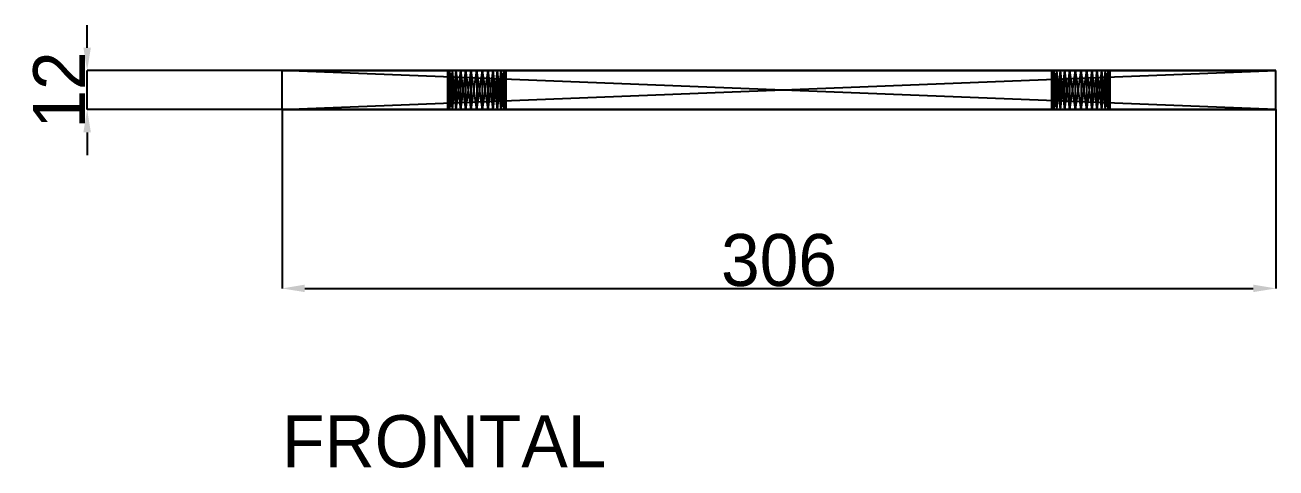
# Model space of a CAD drawing. Header units: millimetres. Extents: x -79 to 41330, y -75911 to 371.
# Drawn here: x 1732.9 to 2118, y -65461.1 to -65324.9 of the extents above; entities that cross this region are included whole.
import ezdxf

# ---------------------------------------------------------------- set-up
doc = ezdxf.new("R2010")
doc.units = ezdxf.units.MM
for name, color, linetype in [('R17_COTAS_P', 1, 'Continuous'), ('R17_PIEZAS_P', 3, 'Continuous'), ('R17_TEXTOS', 7, 'Continuous')]:
    doc.layers.add(name, color=color, linetype=linetype)
doc.dimstyles.get("Standard").update_dxf_attribs({"dimtxt": 2.5, "dimasz": 2.5, "dimexe": 1.25, "dimexo": 0.625, "dimtad": 1, "dimcen": 2.5, "dimazin": 3, "dimtfac": 1, "dimtmove": 0, "dimatfit": 3})

# ---------------------------------------------------------------- blocks, each defined once
blk = doc.blocks.new('_CLOSEDFILLED')
at = {"color": 0, "linetype": 'BYBLOCK'}
blk.add_solid([(-1, 0.164), (0, 0), (-1, -0.164)], dxfattribs=at)
blk = doc.blocks.new('*D307')
for p, q in [((1812, -65350.86), (1812, -65405.86)), ((2118, -65350.86), (2118, -65405.86)), ((1819, -65405.86), (2111, -65405.86))]:
    blk.add_line(p, q)
at = {"layer": 'Defpoints'}
for p in [(1812, -65350.86), (2118, -65350.86), (1812, -65405.86)]:
    blk.add_point(p, dxfattribs=at)
at = {"layer": 'R17_COTAS_P', "xscale": 7, "yscale": 7, "rotation": 180}
blk.add_blockref('_CLOSEDFILLED', (1812, -65405.86), dxfattribs=at)
at = {"layer": 'R17_COTAS_P', "xscale": 7, "yscale": 7}
blk.add_blockref('_CLOSEDFILLED', (2118, -65405.86), dxfattribs=at)
at = {"layer": 'R17_COTAS_P', "insert": (1965, -65397.23), "char_height": 16, "attachment_point": 5}
blk.add_mtext('306', dxfattribs=at)
blk = doc.blocks.new('*D308')
for p, q in [((1752, -65331.86), (1752, -65324.86)), ((1812, -65338.86), (1752, -65338.86)), ((1752, -65350.86), (1752, -65338.86)), ((1812, -65350.86), (1752, -65350.86)), ((1752, -65357.86), (1752, -65364.86))]:
    blk.add_line(p, q)
at = {"layer": 'Defpoints'}
for p in [(1812, -65338.86), (1752, -65350.86), (1812, -65350.86)]:
    blk.add_point(p, dxfattribs=at)
at = {"layer": 'R17_COTAS_P', "xscale": 7, "yscale": 7}
for p, rotation in [((1752, -65338.86), 270), ((1752, -65350.86), 90)]:
    blk.add_blockref('_CLOSEDFILLED', p, dxfattribs=dict(at, rotation=rotation))
at = {"layer": 'R17_COTAS_P', "insert": (1743.38, -65344.86), "char_height": 16, "attachment_point": 5, "rotation": 90}
blk.add_mtext('12', dxfattribs=at)

msp = doc.modelspace()

# ---------------------------------------------------------------- linework, layer by layer
at = {"layer": 'R17_PIEZAS_P'}
for p, q in [((2058, -65338.859), (1812, -65338.859)), ((1812, -65338.859), (2056.244, -65338.859)), ((1812, -65338.859), (1872, -65338.859)), ((1873.756, -65338.859), (1812, -65338.859)), ((1812, -65338.859), (1870.244, -65338.859)), ((2118, -65338.859), (1812, -65338.859)), ((1812, -65338.859), (2054.556, -65338.859)), ((1875.444, -65338.859), (1812, -65338.859)), ((1812, -65338.859), (1868.556, -65338.859)), ((1812, -65338.859), (2053, -65338.859)), ((1877, -65338.859), (1812, -65338.859)), ((1812, -65338.859), (1867, -65338.859)), ((1812, -65338.859), (2051.636, -65338.859)), ((1812, -65338.859), (1865.636, -65338.859)), ((1812, -65338.859), (2050.517, -65338.859)), ((1812, -65338.859), (1864.517, -65338.859)), ((1812, -65338.859), (2049.685, -65338.859)), ((1812, -65338.859), (1863.685, -65338.859)), ((1812, -65338.859), (2049.173, -65338.859)), ((1812, -65338.859), (1863.173, -65338.859)), ((1812, -65338.859), (2049, -65338.859)), ((1812, -65338.859), (1863, -65338.859)), ((2059.756, -65338.859), (1812, -65338.859)), ((1812, -65350.859), (1812, -65338.859)), ((2118, -65350.859), (1812, -65338.859)), ((1812, -65350.859), (2118, -65338.859)), ((1863, -65338.859), (1863.173, -65338.859)), ((1872, -65338.859), (1863, -65338.859)), ((1870.244, -65338.859), (1863, -65338.859)), ((1868.556, -65338.859), (1863, -65338.859)), ((1867, -65338.859), (1863, -65338.859)), ((1865.636, -65338.859), (1863, -65338.859)), ((1864.517, -65338.859), (1863, -65338.859)), ((1863, -65350.859), (1863.173, -65338.859)), ((1863, -65350.859), (1863, -65338.859)), ((1863.173, -65350.859), (1863, -65338.859)), ((1863.173, -65338.859), (1863.685, -65338.859)), ((1872, -65338.859), (1863.173, -65338.859)), ((1863.173, -65350.859), (1863.685, -65338.859)), ((1863.173, -65350.859), (1863.173, -65338.859)), ((1863.685, -65350.859), (1863.173, -65338.859)), ((1863.685, -65338.859), (1864.517, -65338.859)), ((1872, -65338.859), (1863.685, -65338.859)), ((1863.685, -65350.859), (1864.517, -65338.859)), ((1863.685, -65350.859), (1863.685, -65338.859)), ((1864.517, -65350.859), (1863.685, -65338.859)), ((1864.517, -65338.859), (1865.636, -65338.859)), ((1872, -65338.859), (1864.517, -65338.859)), ((1864.517, -65350.859), (1865.636, -65338.859)), ((1864.517, -65350.859), (1864.517, -65338.859)), ((1865.636, -65350.859), (1864.517, -65338.859)), ((1865.636, -65338.859), (1867, -65338.859)), ((1872, -65338.859), (1865.636, -65338.859)), ((1865.636, -65350.859), (1867, -65338.859)), ((1865.636, -65350.859), (1865.636, -65338.859)), ((1867, -65350.859), (1865.636, -65338.859)), ((1867, -65338.859), (1868.556, -65338.859)), ((1872, -65338.859), (1867, -65338.859)), ((1867, -65350.859), (1868.556, -65338.859)), ((1867, -65350.859), (1867, -65338.859)), ((1868.556, -65350.859), (1867, -65338.859)), ((1868.556, -65338.859), (1870.244, -65338.859)), ((1872, -65338.859), (1868.556, -65338.859)), ((1868.556, -65350.859), (1870.244, -65338.859)), ((1868.556, -65350.859), (1868.556, -65338.859)), ((1870.244, -65350.859), (1868.556, -65338.859)), ((1870.244, -65338.859), (1872, -65338.859)), ((1870.244, -65350.859), (1872, -65338.859)), ((1870.244, -65350.859), (1870.244, -65338.859)), ((1872, -65350.859), (1870.244, -65338.859)), ((1872, -65338.859), (1873.756, -65338.859)), ((1872, -65338.859), (1875.444, -65338.859)), ((1872, -65338.859), (1877, -65338.859)), ((1872, -65338.859), (1878.364, -65338.859)), ((1872, -65338.859), (1879.483, -65338.859)), ((1872, -65338.859), (1880.315, -65338.859)), ((1872, -65338.859), (1880.827, -65338.859)), ((1872, -65338.859), (1881, -65338.859)), ((1872, -65338.859), (1872, -65350.859)), ((1873.756, -65350.859), (1872, -65338.859)), ((1872, -65350.859), (1873.756, -65338.859)), ((1873.756, -65338.859), (1875.444, -65338.859)), ((1873.756, -65338.859), (1881, -65338.859)), ((1873.756, -65350.859), (1873.756, -65338.859)), ((1875.444, -65350.859), (1873.756, -65338.859)), ((1873.756, -65350.859), (1875.444, -65338.859)), ((1875.444, -65338.859), (1877, -65338.859)), ((1875.444, -65338.859), (1881, -65338.859)), ((1875.444, -65350.859), (1875.444, -65338.859)), ((1877, -65350.859), (1875.444, -65338.859)), ((1875.444, -65350.859), (1877, -65338.859)), ((1878.364, -65338.859), (1877, -65338.859)), ((1877, -65338.859), (1881, -65338.859)), ((1877, -65338.859), (2051.636, -65338.859)), ((2058, -65338.859), (1877, -65338.859)), ((1877, -65350.859), (1877, -65338.859)), ((1878.364, -65350.859), (1877, -65338.859)), ((1877, -65350.859), (1878.364, -65338.859)), ((1879.483, -65338.859), (1878.364, -65338.859)), ((1878.364, -65338.859), (1881, -65338.859)), ((1878.364, -65338.859), (2051.636, -65338.859)), ((1878.364, -65338.859), (2049, -65338.859)), ((1878.364, -65338.859), (2049.173, -65338.859)), ((1878.364, -65338.859), (2049.685, -65338.859)), ((1878.364, -65338.859), (2050.517, -65338.859)), ((2058, -65338.859), (1878.364, -65338.859)), ((1878.364, -65350.859), (1878.364, -65338.859)), ((1879.483, -65350.859), (1878.364, -65338.859)), ((1878.364, -65350.859), (1879.483, -65338.859)), ((1880.315, -65338.859), (1879.483, -65338.859)), ((1879.483, -65338.859), (1881, -65338.859)), ((1879.483, -65338.859), (2051.636, -65338.859)), ((2058, -65338.859), (1879.483, -65338.859)), ((1879.483, -65350.859), (1879.483, -65338.859)), ((1880.315, -65350.859), (1879.483, -65338.859)), ((1879.483, -65350.859), (1880.315, -65338.859)), ((1880.827, -65338.859), (1880.315, -65338.859)), ((1880.315, -65338.859), (1881, -65338.859)), ((1880.315, -65338.859), (2051.636, -65338.859)), ((2058, -65338.859), (1880.315, -65338.859)), ((1880.315, -65350.859), (1880.315, -65338.859)), ((1880.827, -65350.859), (1880.315, -65338.859)), ((1880.315, -65350.859), (1880.827, -65338.859)), ((1881, -65338.859), (1880.827, -65338.859)), ((1880.827, -65338.859), (2051.636, -65338.859)), ((1880.827, -65338.859), (2058, -65338.859)), ((1880.827, -65350.859), (1880.827, -65338.859)), ((1881, -65350.859), (1880.827, -65338.859)), ((1880.827, -65350.859), (1881, -65338.859)), ((1881, -65338.859), (2051.636, -65338.859)), ((1881, -65338.859), (2053, -65338.859)), ((1881, -65338.859), (2054.556, -65338.859)), ((1881, -65338.859), (2056.244, -65338.859)), ((1881, -65338.859), (2058, -65338.859)), ((1881, -65350.859), (1881, -65338.859)), ((2049, -65338.859), (2049.173, -65338.859)), ((2058, -65338.859), (2049, -65338.859)), ((2056.244, -65338.859), (2049, -65338.859)), ((2054.556, -65338.859), (2049, -65338.859)), ((2053, -65338.859), (2049, -65338.859)), ((2051.636, -65338.859), (2049, -65338.859)), ((2049, -65350.859), (2049.173, -65338.859)), ((2049, -65350.859), (2049, -65338.859)), ((2049.173, -65350.859), (2049, -65338.859)), ((2049.173, -65338.859), (2049.685, -65338.859)), ((2058, -65338.859), (2049.173, -65338.859)), ((2049.173, -65350.859), (2049.685, -65338.859)), ((2049.173, -65350.859), (2049.173, -65338.859)), ((2049.685, -65350.859), (2049.173, -65338.859)), ((2049.685, -65338.859), (2050.517, -65338.859)), ((2058, -65338.859), (2049.685, -65338.859)), ((2049.685, -65350.859), (2050.517, -65338.859)), ((2049.685, -65350.859), (2049.685, -65338.859)), ((2050.517, -65350.859), (2049.685, -65338.859)), ((2050.517, -65338.859), (2051.636, -65338.859)), ((2058, -65338.859), (2050.517, -65338.859)), ((2050.517, -65350.859), (2051.636, -65338.859)), ((2050.517, -65350.859), (2050.517, -65338.859)), ((2051.636, -65350.859), (2050.517, -65338.859)), ((2051.636, -65338.859), (2053, -65338.859)), ((2058, -65338.859), (2051.636, -65338.859)), ((2051.636, -65350.859), (2053, -65338.859)), ((2051.636, -65350.859), (2051.636, -65338.859)), ((2053, -65350.859), (2051.636, -65338.859)), ((2053, -65338.859), (2054.556, -65338.859)), ((2058, -65338.859), (2053, -65338.859)), ((2053, -65350.859), (2054.556, -65338.859)), ((2053, -65350.859), (2053, -65338.859)), ((2054.556, -65350.859), (2053, -65338.859)), ((2054.556, -65338.859), (2056.244, -65338.859)), ((2058, -65338.859), (2054.556, -65338.859)), ((2054.556, -65350.859), (2056.244, -65338.859)), ((2054.556, -65350.859), (2054.556, -65338.859)), ((2056.244, -65350.859), (2054.556, -65338.859)), ((2056.244, -65338.859), (2058, -65338.859)), ((2056.244, -65350.859), (2058, -65338.859)), ((2056.244, -65350.859), (2056.244, -65338.859)), ((2058, -65350.859), (2056.244, -65338.859)), ((2058, -65338.859), (2059.756, -65338.859)), ((2058, -65338.859), (2118, -65338.859)), ((2058, -65338.859), (2058, -65350.859)), ((2059.756, -65350.859), (2058, -65338.859)), ((2058, -65350.859), (2059.756, -65338.859)), ((2059.756, -65338.859), (2118, -65338.859)), ((2061.444, -65338.859), (2059.756, -65338.859)), ((2059.756, -65338.859), (2063, -65338.859)), ((2059.756, -65338.859), (2064.364, -65338.859)), ((2059.756, -65338.859), (2065.483, -65338.859)), ((2059.756, -65338.859), (2066.315, -65338.859)), ((2059.756, -65338.859), (2066.827, -65338.859)), ((2059.756, -65338.859), (2067, -65338.859)), ((2059.756, -65350.859), (2059.756, -65338.859)), ((2061.444, -65350.859), (2059.756, -65338.859)), ((2059.756, -65350.859), (2061.444, -65338.859)), ((2061.444, -65338.859), (2118, -65338.859)), ((2063, -65338.859), (2061.444, -65338.859)), ((2061.444, -65338.859), (2067, -65338.859)), ((2061.444, -65350.859), (2061.444, -65338.859)), ((2063, -65350.859), (2061.444, -65338.859)), ((2061.444, -65350.859), (2063, -65338.859)), ((2063, -65338.859), (2118, -65338.859)), ((2064.364, -65338.859), (2063, -65338.859)), ((2063, -65338.859), (2067, -65338.859)), ((2063, -65350.859), (2063, -65338.859)), ((2064.364, -65350.859), (2063, -65338.859)), ((2063, -65350.859), (2064.364, -65338.859)), ((2064.364, -65338.859), (2118, -65338.859)), ((2065.483, -65338.859), (2064.364, -65338.859)), ((2064.364, -65338.859), (2067, -65338.859)), ((2064.364, -65350.859), (2064.364, -65338.859)), ((2065.483, -65350.859), (2064.364, -65338.859)), ((2064.364, -65350.859), (2065.483, -65338.859)), ((2065.483, -65338.859), (2118, -65338.859)), ((2066.315, -65338.859), (2065.483, -65338.859)), ((2065.483, -65338.859), (2067, -65338.859)), ((2065.483, -65350.859), (2065.483, -65338.859)), ((2066.315, -65350.859), (2065.483, -65338.859)), ((2065.483, -65350.859), (2066.315, -65338.859)), ((2066.315, -65338.859), (2118, -65338.859)), ((2066.827, -65338.859), (2066.315, -65338.859)), ((2066.315, -65350.859), (2066.315, -65338.859)), ((2066.827, -65350.859), (2066.315, -65338.859)), ((2066.315, -65350.859), (2066.827, -65338.859)), ((2066.827, -65338.859), (2118, -65338.859)), ((2067, -65338.859), (2066.827, -65338.859)), ((2066.827, -65350.859), (2066.827, -65338.859)), ((2067, -65350.859), (2066.827, -65338.859)), ((2066.827, -65350.859), (2067, -65338.859)), ((2067, -65338.859), (2118, -65338.859)), ((2067, -65350.859), (2067, -65338.859)), ((2118, -65350.859), (2118, -65338.859)), ((1812, -65350.859), (2058, -65350.859)), ((2056.244, -65350.859), (1812, -65350.859)), ((1872, -65350.859), (1812, -65350.859)), ((1812, -65350.859), (1873.756, -65350.859)), ((1870.244, -65350.859), (1812, -65350.859)), ((1812, -65350.859), (2118, -65350.859)), ((2054.556, -65350.859), (1812, -65350.859)), ((1812, -65350.859), (1875.444, -65350.859)), ((1868.556, -65350.859), (1812, -65350.859)), ((2053, -65350.859), (1812, -65350.859)), ((1812, -65350.859), (1877, -65350.859)), ((1867, -65350.859), (1812, -65350.859)), ((2051.636, -65350.859), (1812, -65350.859)), ((1865.636, -65350.859), (1812, -65350.859)), ((2050.517, -65350.859), (1812, -65350.859)), ((1864.517, -65350.859), (1812, -65350.859)), ((2049.685, -65350.859), (1812, -65350.859)), ((1863.685, -65350.859), (1812, -65350.859)), ((2049.173, -65350.859), (1812, -65350.859)), ((1863.173, -65350.859), (1812, -65350.859)), ((2049, -65350.859), (1812, -65350.859)), ((1863, -65350.859), (1812, -65350.859)), ((1812, -65350.859), (2059.756, -65350.859)), ((1863.173, -65350.859), (1863, -65350.859)), ((1863, -65350.859), (1872, -65350.859)), ((1863, -65350.859), (1870.244, -65350.859)), ((1863, -65350.859), (1868.556, -65350.859)), ((1863, -65350.859), (1867, -65350.859)), ((1863, -65350.859), (1865.636, -65350.859)), ((1863, -65350.859), (1864.517, -65350.859)), ((1863.685, -65350.859), (1863.173, -65350.859)), ((1863.173, -65350.859), (1872, -65350.859)), ((1864.517, -65350.859), (1863.685, -65350.859)), ((1863.685, -65350.859), (1872, -65350.859)), ((1865.636, -65350.859), (1864.517, -65350.859)), ((1864.517, -65350.859), (1872, -65350.859)), ((1867, -65350.859), (1865.636, -65350.859)), ((1865.636, -65350.859), (1872, -65350.859)), ((1868.556, -65350.859), (1867, -65350.859)), ((1867, -65350.859), (1872, -65350.859)), ((1870.244, -65350.859), (1868.556, -65350.859)), ((1868.556, -65350.859), (1872, -65350.859)), ((1872, -65350.859), (1870.244, -65350.859)), ((1873.756, -65350.859), (1872, -65350.859)), ((1875.444, -65350.859), (1872, -65350.859)), ((1877, -65350.859), (1872, -65350.859)), ((1878.364, -65350.859), (1872, -65350.859)), ((1879.483, -65350.859), (1872, -65350.859)), ((1880.315, -65350.859), (1872, -65350.859)), ((1880.827, -65350.859), (1872, -65350.859)), ((1881, -65350.859), (1872, -65350.859)), ((1875.444, -65350.859), (1873.756, -65350.859)), ((1881, -65350.859), (1873.756, -65350.859)), ((1877, -65350.859), (1875.444, -65350.859)), ((1881, -65350.859), (1875.444, -65350.859)), ((1877, -65350.859), (1878.364, -65350.859)), ((1881, -65350.859), (1877, -65350.859)), ((2051.636, -65350.859), (1877, -65350.859)), ((1877, -65350.859), (2058, -65350.859)), ((1878.364, -65350.859), (1879.483, -65350.859)), ((1881, -65350.859), (1878.364, -65350.859)), ((2051.636, -65350.859), (1878.364, -65350.859)), ((2049, -65350.859), (1878.364, -65350.859)), ((2049.173, -65350.859), (1878.364, -65350.859)), ((2049.685, -65350.859), (1878.364, -65350.859)), ((2050.517, -65350.859), (1878.364, -65350.859)), ((1878.364, -65350.859), (2058, -65350.859)), ((1879.483, -65350.859), (1880.315, -65350.859)), ((1881, -65350.859), (1879.483, -65350.859)), ((2051.636, -65350.859), (1879.483, -65350.859)), ((1879.483, -65350.859), (2058, -65350.859)), ((1880.315, -65350.859), (1880.827, -65350.859)), ((1881, -65350.859), (1880.315, -65350.859)), ((2051.636, -65350.859), (1880.315, -65350.859)), ((1880.315, -65350.859), (2058, -65350.859)), ((1880.827, -65350.859), (1881, -65350.859)), ((2051.636, -65350.859), (1880.827, -65350.859)), ((2058, -65350.859), (1880.827, -65350.859)), ((2051.636, -65350.859), (1881, -65350.859)), ((2053, -65350.859), (1881, -65350.859)), ((2054.556, -65350.859), (1881, -65350.859)), ((2056.244, -65350.859), (1881, -65350.859)), ((2058, -65350.859), (1881, -65350.859)), ((2049.173, -65350.859), (2049, -65350.859)), ((2049, -65350.859), (2058, -65350.859)), ((2049, -65350.859), (2056.244, -65350.859)), ((2049, -65350.859), (2054.556, -65350.859)), ((2049, -65350.859), (2053, -65350.859)), ((2049, -65350.859), (2051.636, -65350.859)), ((2049.685, -65350.859), (2049.173, -65350.859)), ((2049.173, -65350.859), (2058, -65350.859)), ((2050.517, -65350.859), (2049.685, -65350.859)), ((2049.685, -65350.859), (2058, -65350.859)), ((2051.636, -65350.859), (2050.517, -65350.859)), ((2050.517, -65350.859), (2058, -65350.859)), ((2053, -65350.859), (2051.636, -65350.859)), ((2051.636, -65350.859), (2058, -65350.859)), ((2054.556, -65350.859), (2053, -65350.859)), ((2053, -65350.859), (2058, -65350.859)), ((2056.244, -65350.859), (2054.556, -65350.859)), ((2054.556, -65350.859), (2058, -65350.859)), ((2058, -65350.859), (2056.244, -65350.859)), ((2059.756, -65350.859), (2058, -65350.859)), ((2118, -65350.859), (2058, -65350.859)), ((2118, -65350.859), (2059.756, -65350.859)), ((2059.756, -65350.859), (2061.444, -65350.859)), ((2063, -65350.859), (2059.756, -65350.859)), ((2064.364, -65350.859), (2059.756, -65350.859)), ((2065.483, -65350.859), (2059.756, -65350.859)), ((2066.315, -65350.859), (2059.756, -65350.859)), ((2066.827, -65350.859), (2059.756, -65350.859)), ((2067, -65350.859), (2059.756, -65350.859)), ((2118, -65350.859), (2061.444, -65350.859)), ((2061.444, -65350.859), (2063, -65350.859)), ((2067, -65350.859), (2061.444, -65350.859)), ((2118, -65350.859), (2063, -65350.859)), ((2063, -65350.859), (2064.364, -65350.859)), ((2067, -65350.859), (2063, -65350.859)), ((2118, -65350.859), (2064.364, -65350.859)), ((2064.364, -65350.859), (2065.483, -65350.859)), ((2067, -65350.859), (2064.364, -65350.859)), ((2118, -65350.859), (2065.483, -65350.859)), ((2065.483, -65350.859), (2066.315, -65350.859)), ((2067, -65350.859), (2065.483, -65350.859)), ((2118, -65350.859), (2066.315, -65350.859)), ((2066.315, -65350.859), (2066.827, -65350.859)), ((2118, -65350.859), (2066.827, -65350.859)), ((2066.827, -65350.859), (2067, -65350.859)), ((2118, -65350.859), (2067, -65350.859))]:
    msp.add_line(p, q, dxfattribs=at)

# ---------------------------------------------------------------- texts
at = {"layer": 'R17_TEXTOS'}
msp.add_text('FRONTAL', height=16, dxfattribs=at).set_placement((1812, -65460.859))

# ---------------------------------------------------------------- dimensions: what is measured, and where the dimension line sits
at = {"layer": 'R17_COTAS_P'}
dim = msp.add_linear_dim(base=(1752, -65350.859), p1=(1812, -65350.859), p2=(1812, -65338.859), angle=90, dimstyle='Standard', override={"dimtxt": 16, "dimasz": 7, "dimtad": 1, "dimdec": 2}, dxfattribs=at)
dim.commit()
dim.dimension.update_dxf_attribs({"geometry": '*D308', "text_midpoint": (1743.375, -65344.859)})
dim = msp.add_linear_dim(base=(1812, -65405.859), p1=(1812, -65350.859), p2=(2118, -65350.859), dimstyle='Standard', override={"dimtxt": 16, "dimasz": 7, "dimtad": 1, "dimdec": 2}, dxfattribs=at)
dim.commit()
dim.dimension.update_dxf_attribs({"geometry": '*D307', "text_midpoint": (1965, -65397.234)})

doc.saveas('drawing.dxf')
